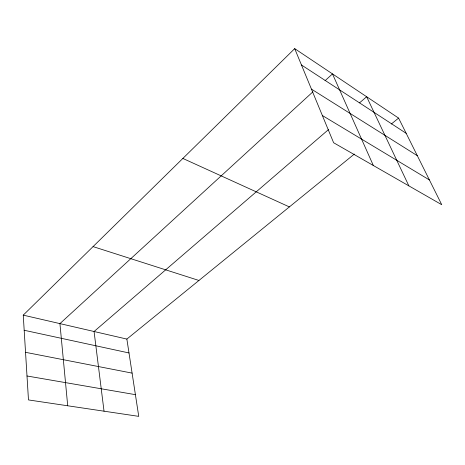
<?xml version="1.0" encoding="UTF-8"?>
<svg xmlns="http://www.w3.org/2000/svg" width="465" height="465" viewBox="0 0 465 465"><rect width="100%" height="100%" fill="white"/><g stroke="black" fill="none" stroke-linecap="round" stroke-linejoin="round"><path stroke-width="0.7" d="M354.353 154.072L126.864 339.078L138.744 416.361L28.475 399.929L23.25 315.142L294.7 48.639L398.592 118.098L441.75 204.716L333.62 142.738L294.7 48.639M312.887 91.849L59.927 323.617L67.71 405.776M325.064 80.689L332.481 73.9L373.337 165.499M328.505 129.59L94.07 331.504L104.032 411.188M359.561 102.841L366.647 96.737L408.863 185.866M391.309 124.021L398.592 118.098M26.999 375.987L135.408 394.663M25.54 352.319L132.095 373.116M24.18 330.266L128.997 352.958M23.25 315.142L126.864 339.078M93.058 246.607L198.933 280.465M182.855 158.443L289.375 206.913M322.361 115.518L429.404 179.943M311.445 89.123L417.326 155.699M301.454 64.972L406.178 133.327"/></g></svg>
